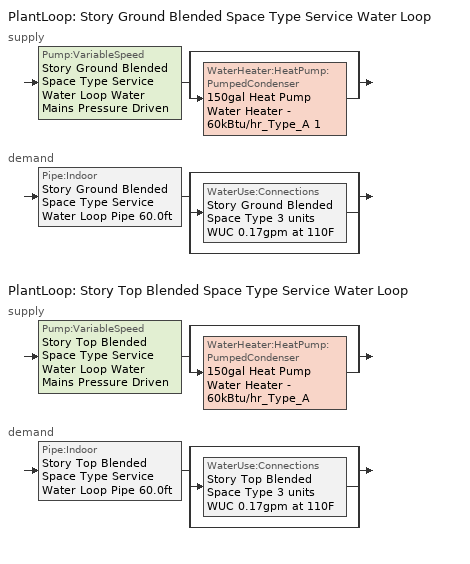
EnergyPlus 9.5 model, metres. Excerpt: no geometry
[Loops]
PlantLoop 'Story Ground Blended Space Type Service Water Loop'
 supply: Pump:VariableSpeed 'Story Ground Blended Space Type Service Water Loop Water Mains Pressure Driven' > split
  | bypass
  | WaterHeater:HeatPump:PumpedCondenser '150gal Heat Pump Water Heater - 60kBtu/hr_Type_A 1'
 demand: Pipe:Indoor 'Story Ground Blended Space Type Service Water Loop Pipe 60.0ft' > split
  | bypass
  | WaterUse:Connections 'Story Ground Blended Space Type 3 units WUC 0.17gpm at 110F'
  | bypass
PlantLoop 'Story Top Blended Space Type Service Water Loop'
 supply: Pump:VariableSpeed 'Story Top Blended Space Type Service Water Loop Water Mains Pressure Driven' > split
  | bypass
  | WaterHeater:HeatPump:PumpedCondenser '150gal Heat Pump Water Heater - 60kBtu/hr_Type_A'
 demand: Pipe:Indoor 'Story Top Blended Space Type Service Water Loop Pipe 60.0ft' > split
  | bypass
  | WaterUse:Connections 'Story Top Blended Space Type 3 units WUC 0.17gpm at 110F'
  | bypass
[Material] Roughness=Smooth; Thickness {m}=0.001143; Conductivity {W/m-K}=386; Density {kg/m3}=8906.27; Specific Heat {J/kg-K}=385.1856; Thermal Absorptance=0.9; Solar Absorptance=0.7; Visible Absorptance=0.7
Copper pipe 0.75in type L; Copper pipe 0.75in type L 1
[Construction]
Uninsulated copper pipe 0.75in type L: Copper pipe 0.75in type L
Uninsulated copper pipe 0.75in type L 1: Copper pipe 0.75in type L 1
[ZoneControl:Thermostat]
Building Story 1 ThermalZone Thermostat: Zone or ZoneList=Building Story 1 ThermalZone; Control Type Schedule=Building Story 1 ThermalZone Thermostat Schedule; Control 1=Story Ground Blended Space Type Thermostat; Temperature Difference Between Cutout And Setpoint {deltaC}=0
[ThermostatSetpoint:DualSetpoint]
Story Ground Blended Space Type Thermostat: Heating Setpoint Temperature Schedule=D_MFm_All_HTemp_Yr 1 adjusted by 1.3 F; Cooling Setpoint Temperature Schedule=D_MFm_All_CTemp_Yr 1 adjusted by 0 F
[ZoneHVAC:UnitHeater]
Building Story 1 ThermalZone Unit Heater: Availability Schedule=Always On Discrete; Supply Air Fan=Building Story 1 ThermalZone UnitHeater Fan; Maximum Supply Air Flow Rate {m3/s}=Autosize; Heating Coil=Building Story 1 ThermalZone UnitHeater Gas Htg Coil; Supply Air Fan Operation During No Heating=No; Maximum Hot Water or Steam Flow Rate {m3/s}=Autosize; Minimum Hot Water or Steam Flow Rate {m3/s}=0; Heating Convergence Tolerance=0.001
[Fan:ConstantVolume]
Building Story 1 ThermalZone UnitHeater Fan: Availability Schedule=Always On Discrete; Fan Total Efficiency=0.5135; Pressure Rise {Pa}=49.8178; Maximum Flow Rate {m3/s}=AutoSize; Motor Efficiency=0.79; Motor In Airstream Fraction=1
[Coil:Heating:Fuel]
Building Story 1 ThermalZone UnitHeater Gas Htg Coil: Availability Schedule=Always On Discrete; Fuel Type=NaturalGas; Burner Efficiency=0.8; Nominal Capacity {W}=AutoSize; Parasitic Electric Load {W}=0; Parasitic Fuel Load {W}=0
[WaterHeater:HeatPump:PumpedCondenser] Dead Band Temperature Difference {deltaC}=2.77778; Condenser Water Flow Rate {m3/s}=Autosize; Evaporator Air Flow Rate {m3/s}=0.0854225; Inlet Air Configuration=ZoneAndOutdoorAir; Inlet Air Zone=Building Story 1 ThermalZone; Minimum Inlet Air Temperature for Compressor Operation {C}=10; Maximum Inlet Air Temperature for Compressor Operation {C}=94; Compressor Location=Zone; Fan Placement=DrawThrough; On Cycle Parasitic Electric Load {W}=0; Off Cycle Parasitic Electric Load {W}=0; Parasitic Heat Rejection Location=Outdoors
Name | Compressor Setpoint Temperature Schedule | Tank | DX Coil | Fan | Inlet Air Mixer Schedule
150gal Heat Pump Water Heater - 60kBtu/hr_Type_A | Story Top Blended Space Type Service Water Loop_WaterHeatPump_setpoint_43C | 150gal Heat Pump Water Heater - 60kBtu/hr Tank | 150gal Heat Pump Water Heater - 60kBtu/hr Coil | 150gal Heat Pump Water Heater - 60kBtu/hr Fan | 150gal Heat Pump Water Heater - 60kBtu/hr_Type_A Air Mixer Schedule
150gal Heat Pump Water Heater - 60kBtu/hr_Type_A 1 | Story Ground Blended Space Type Service Water Loop_WaterHeatPump_setpoint_43C | 150gal Heat Pump Water Heater - 60kBtu/hr Tank 1 | 150gal Heat Pump Water Heater - 60kBtu/hr Coil 1 | 150gal Heat Pump Water Heater - 60kBtu/hr Fan 1 | 150gal Heat Pump Water Heater - 60kBtu/hr_Type_A 1 Air Mixer Schedule
[WaterHeater:Mixed] Tank Volume {m3}=0.511031; Deadband Temperature Difference {deltaC}=3.89; Maximum Temperature Limit {C}=90; Heater Control Type=Cycle; Heater Maximum Capacity {W}=17584.3; Heater Ignition Minimum Flow Rate {m3/s}=0; Heater Ignition Delay {s}=0; Heater Fuel Type=Electricity; Heater Thermal Efficiency=1; Off Cycle Parasitic Fuel Consumption Rate {W}=0; Off Cycle Parasitic Fuel Type=Electricity; Off Cycle Parasitic Heat Fraction to Tank=0.8; On Cycle Parasitic Fuel Consumption Rate {W}=0; On Cycle Parasitic Fuel Type=Electricity; On Cycle Parasitic Heat Fraction to Tank=0; Ambient Temperature Indicator=Zone; Ambient Temperature Zone=Building Story 1 ThermalZone; Off Cycle Loss Coefficient to Ambient Temperature {W/K}=6; Off Cycle Loss Fraction to Zone=1; On Cycle Loss Coefficient to Ambient Temperature {W/K}=6; On Cycle Loss Fraction to Zone=1; Use Side Effectiveness=1; Source Side Effectiveness=1; Use Side Design Flow Rate {m3/s}=Autosize; Source Side Design Flow Rate {m3/s}=Autosize; Indirect Water Heating Recovery Time {hr}=1.5; Source Side Flow Control Mode=IndirectHeatPrimarySetpoint
Name | Setpoint Temperature Schedule
150gal Heat Pump Water Heater - 60kBtu/hr Tank | Story Top Blended Space Type Service Water Loop_WaterHeaterMixed_setpoint_39C
150gal Heat Pump Water Heater - 60kBtu/hr Tank 1 | Story Ground Blended Space Type Service Water Loop_WaterHeaterMixed_setpoint_39C
[Coil:WaterHeating:AirToWaterHeatPump:Pumped] Rated Heating Capacity {W}=17584.3; Rated COP {W/W}=2.8; Rated Sensible Heat Ratio=0.88; Rated Evaporator Inlet Air Dry-Bulb Temperature {C}=19.7222; Rated Evaporator Inlet Air Wet-Bulb Temperature {C}=13.57; Rated Condenser Inlet Water Temperature {C}=55.72; Rated Evaporator Air Flow Rate {m3/s}=Autosize; Rated Condenser Water Flow Rate {m3/s}=Autosize; Evaporator Fan Power Included in Rated COP=Yes; Condenser Pump Power Included in Rated COP=No; Condenser Pump Heat Included in Rated Heating Capacity and Rated COP=No; Condenser Water Pump Power {W}=150; Fraction of Condenser Pump Heat to Water=0.1; Crankcase Heater Capacity {W}=100; Maximum Ambient Temperature for Crankcase Heater Operation {C}=0; Evaporator Air Temperature Type for Curve Objects=WetBulbTemperature
Name | Heating Capacity Function of Temperature Curve | Heating Capacity Function of Air Flow Fraction Curve | Heating Capacity Function of Water Flow Fraction Curve | Heating COP Function of Temperature Curve | Heating COP Function of Air Flow Fraction Curve | Heating COP Function of Water Flow Fraction Curve | Part Load Fraction Correlation Curve
150gal Heat Pump Water Heater - 60kBtu/hr Coil | HPWH-Cap-fT | Curve Quadratic 6 | Curve Quadratic 7 | HPWH-COP-fT | Curve Quadratic 8 | Curve Quadratic 9 | Curve Quadratic 10
150gal Heat Pump Water Heater - 60kBtu/hr Coil 1 | HPWH-Cap-fT 1 | Curve Quadratic 16 | Curve Quadratic 17 | HPWH-COP-fT 1 | Curve Quadratic 18 | Curve Quadratic 19 | Curve Quadratic 20
[Fan:OnOff] Availability Schedule=Always On Discrete; Fan Total Efficiency=0.663995; Pressure Rise {Pa}=65; Maximum Flow Rate {m3/s}=0.0854225; Motor Efficiency=1; Motor In Airstream Fraction=1
Name | Fan Power Ratio Function of Speed Ratio Curve | Fan Efficiency Ratio Function of Speed Ratio Curve
150gal Heat Pump Water Heater - 60kBtu/hr Fan | Fan On Off Power Curve | Fan On Off Efficiency Curve
150gal Heat Pump Water Heater - 60kBtu/hr Fan 1 | Fan On Off Power Curve 1 | Fan On Off Efficiency Curve 1
[Zone equipment]
Building Story 1 ThermalZone: Building Story 1 ThermalZone Unit Heater, 150gal Heat Pump Water Heater - 60kBtu/hr_Type_A, 150gal Heat Pump Water Heater - 60kBtu/hr_Type_A 1
[Sizing:Zone]
Building Story 1 ThermalZone: Zone Cooling Design Supply Air Temperature Input Method=SupplyAirTemperature; Zone Cooling Design Supply Air Temperature {C}=14; Zone Cooling Design Supply Air Temperature Difference {deltaC}=11.11; Zone Heating Design Supply Air Temperature Input Method=SupplyAirTemperature; Zone Heating Design Supply Air Temperature {C}=50; Zone Heating Design Supply Air Temperature Difference {deltaC}=11.11; Zone Cooling Design Supply Air Humidity Ratio {kgWater/kgDryAir}=0.0085; Zone Heating Design Supply Air Humidity Ratio {kgWater/kgDryAir}=0.008; Design Specification Outdoor Air Object=Blended OA; Cooling Design Air Flow Method=DesignDay; Cooling Design Air Flow Rate {m3/s}=0; Cooling Minimum Air Flow per Zone Floor Area {m3/s-m2}=0.000762; Cooling Minimum Air Flow {m3/s}=0; Cooling Minimum Air Flow Fraction=0; Heating Design Air Flow Method=DesignDay; Heating Design Air Flow Rate {m3/s}=0; Heating Maximum Air Flow per Zone Floor Area {m3/s-m2}=0.002032; Heating Maximum Air Flow {m3/s}=0.141576; Heating Maximum Air Flow Fraction=0.3; Account for Dedicated Outdoor Air System=No
[DesignSpecification:OutdoorAir]
Blended OA: Outdoor Air Method=Sum; Outdoor Air Flow per Person {m3/s-person}=0.0118735; Outdoor Air Flow per Zone Floor Area {m3/s-m2}=3.67492e-05; Outdoor Air Flow per Zone {m3/s}=0; Outdoor Air Flow Air Changes per Hour {1/hr}=0
[PlantLoop] Fluid Type=Water; Maximum Loop Temperature {C}=60; Minimum Loop Temperature {C}=10; Maximum Loop Flow Rate {m3/s}=Autosize; Minimum Loop Flow Rate {m3/s}=0; Plant Loop Volume {m3}=Autocalculate; Load Distribution Scheme=Optimal; Plant Loop Demand Calculation Scheme=SingleSetpoint
Name | Plant Equipment Operation Scheme
Story Ground Blended Space Type Service Water Loop | Story Ground Blended Space Type Service Water Loop Operation Schemes
Story Top Blended Space Type Service Water Loop | Story Top Blended Space Type Service Water Loop Operation Schemes
[Sizing:Plant] Loop Type=Heating; Design Loop Exit Temperature {C}=43.3333; Loop Design Temperature Difference {deltaC}=5; Sizing Option=NonCoincident; Zone Timesteps in Averaging Window=1; Coincident Sizing Factor Mode=None
Story Ground Blended Space Type Service Water Loop; Story Top Blended Space Type Service Water Loop
[Pump:VariableSpeed] Design Maximum Flow Rate {m3/s}=Autosize; Design Pump Head {Pa}=0.001; Design Power Consumption {W}=Autosize; Motor Efficiency=0.79; Fraction of Motor Inefficiencies to Fluid Stream=0; Coefficient 1 of the Part Load Performance Curve=0; Coefficient 2 of the Part Load Performance Curve=3.2485; Coefficient 3 of the Part Load Performance Curve=-4.7443; Coefficient 4 of the Part Load Performance Curve=2.5294; Design Minimum Flow Rate {m3/s}=0; Pump Control Type=Intermittent; Skin Loss Radiative Fraction=0.5; Design Power Sizing Method=PowerPerFlowPerPressure; Design Electric Power per Unit Flow Rate {W/(m3/s)}=348701.1; Design Shaft Power per Unit Flow Rate per Unit Head {W/((m3/s)-Pa)}=1.28205; Design Minimum Flow Rate Fraction=0
Story Ground Blended Space Type Service Water Loop Water Mains Pressure Driven; Story Top Blended Space Type Service Water Loop Water Mains Pressure Driven
[SetpointManager:Scheduled] Control Variable=Temperature
Name | Schedule | Setpoint Node or NodeList
Service hot water setpoint manager | Service Water Loop Temp - 110F | Story Ground Blended Space Type Service Water Loop Supply Outlet Node
Service hot water setpoint manager 1 | Service Water Loop Temp - 110F 1 | Story Top Blended Space Type Service Water Loop Supply Outlet Node
[Pipe:Indoor] Environment Type=Schedule; Pipe Inside Diameter {m}=0.019939; Pipe Length {m}=18.288
Name | Construction | Ambient Temperature Schedule | Ambient Air Velocity Schedule
Story Ground Blended Space Type Service Water Loop Pipe 60.0ft | Uninsulated copper pipe 0.75in type L | Story Ground Blended Space Type Service Water Loop Piping Air Temp - 70F | Story Ground Blended Space Type Service Water Loop Piping Air Velocity - 0.67mph
Story Top Blended Space Type Service Water Loop Pipe 60.0ft | Uninsulated copper pipe 0.75in type L 1 | Story Top Blended Space Type Service Water Loop Piping Air Temp - 70F | Story Top Blended Space Type Service Water Loop Piping Air Velocity - 0.67mph
[WaterUse:Connections]
Name | Water Use Equipment 1
Story Ground Blended Space Type 3 units WUC 0.17gpm at 110F | Story Ground Blended Space Type 3 units Service Water Use 0.17gpm at 110F
Story Top Blended Space Type 3 units WUC 0.17gpm at 110F | Story Top Blended Space Type 3 units Service Water Use 0.17gpm at 110F
[WaterUse:Equipment] Peak Flow Rate {m3/s}=2.59237e-05; Flow Rate Fraction Schedule=ApartmentMidRise APT_DHW_SCH; Sensible Fraction Schedule=Fraction Sensible - 0.2; Latent Fraction Schedule=Fraction Latent - 0.05
Name | Target Temperature Schedule
Story Ground Blended Space Type 3 units Service Water Use 0.17gpm at 110F | Mixed Water At Faucet Temp - 110F
Story Top Blended Space Type 3 units Service Water Use 0.17gpm at 110F | Mixed Water At Faucet Temp - 110F 1
[PlantEquipmentOperationSchemes] Control Scheme 1 Schedule=Always On Discrete
Name | Control Scheme 1
Story Ground Blended Space Type Service Water Loop Operation Schemes | Story Ground Blended Space Type Service Water Loop Heating Operation Scheme
Story Top Blended Space Type Service Water Loop Operation Schemes | Story Top Blended Space Type Service Water Loop Heating Operation Scheme
[PlantEquipmentOperation:HeatingLoad] Load Range 1 Lower Limit {W}=0; Load Range 1 Upper Limit {W}=1000000000
Name | Range 1 Equipment List
Story Ground Blended Space Type Service Water Loop Heating Operation Scheme | Story Ground Blended Space Type Service Water Loop Heating Equipment List
Story Top Blended Space Type Service Water Loop Heating Operation Scheme | Story Top Blended Space Type Service Water Loop Heating Equipment List
[PlantEquipmentList]
Story Ground Blended Space Type Service Water Loop Heating Equipment List: 150gal Heat Pump Water Heater - 60kBtu/hr_Type_A 1
Story Top Blended Space Type Service Water Loop Heating Equipment List: 150gal Heat Pump Water Heater - 60kBtu/hr_Type_A
[Schedule:Compact]
Building Story 1 ThermalZone Thermostat Schedule: Through: 12/31, For: AllDays, Until: 24:00, 4
[Schedule:Day:Interval]
D_MFm_All_HTemp_Yr Default 1; D_MFm_All_HTemp_Yr Default|Wkdy|Hol Day 1: No, 24:00, 20.7222
D_MFm_All_HTemp_Yr Summer Design Day 1; D_MFm_All_HTemp_Yr Winter Design Day 1: No, 24:00, 20
D_MFm_All_CTemp_Yr Default 1; D_MFm_All_CTemp_Yr Default|Wkdy|Hol Day 1; D_MFm_All_CTemp_Yr Summer Design Day 1; D_MFm_All_CTemp_Yr Winter Design Day 1: No, 24:00, 25.5556
Schedule Day 10; Schedule Day 22: No, 24:00, 38.5556
ApartmentMidRise APT_DHW_SCH Default; ApartmentMidRise APT_DHW_SCH Summer Design Day; ApartmentMidRise APT_DHW_SCH Winter Design Day: No, 01:00, 0.08, 02:00, 0.04, 04:00, 0.01, 05:00, 0.04, 06:00, 0.27, 07:00, 0.94, 08:00, 1, 09:00, 0.96, 10:00, 0.84, 11:00, 0.76, 12:00, 0.61, 13:00, 0.53, 14:00, 0.47, 15:00, 0.41, 16:00, 0.47, 17:00, 0.55, 18:00, 0.73, 19:00, 0.86, 20:00, 0.82, 21:00, 0.75, 22:00, 0.61, 23:00, 0.53, 24:00, 0.29
Fraction Latent - 0.05 Default: No, 24:00, 0.05
Fraction Sensible - 0.2 Default; Schedule Day 20; Schedule Day 32: No, 24:00, 0.2
Mixed Water At Faucet Temp - 110F Default; Mixed Water At Faucet Temp - 110F Default 1; Schedule Day 21; Schedule Day 7; Service Water Loop Temp - 110F Default; Service Water Loop Temp - 110F Default 1: No, 24:00, 43.3333
Story Ground Blended Space Type Service Water Loop Piping Air Temp - 70F Default; Story Top Blended Space Type Service Water Loop Piping Air Temp - 70F Default: No, 24:00, 21.1111
Story Ground Blended Space Type Service Water Loop Piping Air Velocity - 0.67mph Default; Story Top Blended Space Type Service Water Loop Piping Air Velocity - 0.67mph Default: No, 24:00, 0.3
[Schedule:Week:Daily]
D_MFm_All_HTemp_Yr 1 adjusted by 1.3 F Week Rule - Jan1-Dec31: D_MFm_All_HTemp_Yr Default 1, D_MFm_All_HTemp_Yr Default|Wkdy|Hol Day 1, D_MFm_All_HTemp_Yr Default|Wkdy|Hol Day 1, D_MFm_All_HTemp_Yr Default|Wkdy|Hol Day 1, D_MFm_All_HTemp_Yr Default|Wkdy|Hol Day 1, D_MFm_All_HTemp_Yr Default|Wkdy|Hol Day 1, D_MFm_All_HTemp_Yr Default 1, D_MFm_All_HTemp_Yr Default 1, D_MFm_All_HTemp_Yr Summer Design Day 1, D_MFm_All_HTemp_Yr Winter Design Day 1, D_MFm_All_HTemp_Yr Default 1, D_MFm_All_HTemp_Yr Default 1
D_MFm_All_CTemp_Yr 1 adjusted by 0 F Week Rule - Jan1-Dec31: D_MFm_All_CTemp_Yr Default 1, D_MFm_All_CTemp_Yr Default|Wkdy|Hol Day 1, D_MFm_All_CTemp_Yr Default|Wkdy|Hol Day 1, D_MFm_All_CTemp_Yr Default|Wkdy|Hol Day 1, D_MFm_All_CTemp_Yr Default|Wkdy|Hol Day 1, D_MFm_All_CTemp_Yr Default|Wkdy|Hol Day 1, D_MFm_All_CTemp_Yr Default 1, D_MFm_All_CTemp_Yr Default 1, D_MFm_All_CTemp_Yr Summer Design Day 1, D_MFm_All_CTemp_Yr Winter Design Day 1, D_MFm_All_CTemp_Yr Default 1, D_MFm_All_CTemp_Yr Default 1
Story Top Blended Space Type Service Water Loop_WaterHeaterMixed_setpoint_39C Week Rule - Jan1-Dec31: Schedule Day 10, Schedule Day 10, Schedule Day 10, Schedule Day 10, Schedule Day 10, Schedule Day 10, Schedule Day 10, Schedule Day 10, Schedule Day 10, Schedule Day 10, Schedule Day 10, Schedule Day 10
Story Ground Blended Space Type Service Water Loop_WaterHeaterMixed_setpoint_39C Week Rule - Jan1-Dec31: Schedule Day 22, Schedule Day 22, Schedule Day 22, Schedule Day 22, Schedule Day 22, Schedule Day 22, Schedule Day 22, Schedule Day 22, Schedule Day 22, Schedule Day 22, Schedule Day 22, Schedule Day 22
150gal Heat Pump Water Heater - 60kBtu/hr_Type_A 1 Air Mixer Schedule Week Rule - Jan1-Dec31: Schedule Day 32, Schedule Day 32, Schedule Day 32, Schedule Day 32, Schedule Day 32, Schedule Day 32, Schedule Day 32, Schedule Day 32, Schedule Day 32, Schedule Day 32, Schedule Day 32, Schedule Day 32
150gal Heat Pump Water Heater - 60kBtu/hr_Type_A Air Mixer Schedule Week Rule - Jan1-Dec31: Schedule Day 20, Schedule Day 20, Schedule Day 20, Schedule Day 20, Schedule Day 20, Schedule Day 20, Schedule Day 20, Schedule Day 20, Schedule Day 20, Schedule Day 20, Schedule Day 20, Schedule Day 20
ApartmentMidRise APT_DHW_SCH Week Rule - Jan1-Dec31: ApartmentMidRise APT_DHW_SCH Default, ApartmentMidRise APT_DHW_SCH Default, ApartmentMidRise APT_DHW_SCH Default, ApartmentMidRise APT_DHW_SCH Default, ApartmentMidRise APT_DHW_SCH Default, ApartmentMidRise APT_DHW_SCH Default, ApartmentMidRise APT_DHW_SCH Default, ApartmentMidRise APT_DHW_SCH Default, ApartmentMidRise APT_DHW_SCH Summer Design Day, ApartmentMidRise APT_DHW_SCH Winter Design Day, ApartmentMidRise APT_DHW_SCH Default, ApartmentMidRise APT_DHW_SCH Default
Fraction Latent - 0.05 Week Rule - Jan1-Dec31: Fraction Latent - 0.05 Default, Fraction Latent - 0.05 Default, Fraction Latent - 0.05 Default, Fraction Latent - 0.05 Default, Fraction Latent - 0.05 Default, Fraction Latent - 0.05 Default, Fraction Latent - 0.05 Default, Fraction Latent - 0.05 Default, Fraction Latent - 0.05 Default, Fraction Latent - 0.05 Default, Fraction Latent - 0.05 Default, Fraction Latent - 0.05 Default
Fraction Sensible - 0.2 Week Rule - Jan1-Dec31: Fraction Sensible - 0.2 Default, Fraction Sensible - 0.2 Default, Fraction Sensible - 0.2 Default, Fraction Sensible - 0.2 Default, Fraction Sensible - 0.2 Default, Fraction Sensible - 0.2 Default, Fraction Sensible - 0.2 Default, Fraction Sensible - 0.2 Default, Fraction Sensible - 0.2 Default, Fraction Sensible - 0.2 Default, Fraction Sensible - 0.2 Default, Fraction Sensible - 0.2 Default
Mixed Water At Faucet Temp - 110F Week Rule - Jan1-Dec31: Mixed Water At Faucet Temp - 110F Default, Mixed Water At Faucet Temp - 110F Default, Mixed Water At Faucet Temp - 110F Default, Mixed Water At Faucet Temp - 110F Default, Mixed Water At Faucet Temp - 110F Default, Mixed Water At Faucet Temp - 110F Default, Mixed Water At Faucet Temp - 110F Default, Mixed Water At Faucet Temp - 110F Default, Mixed Water At Faucet Temp - 110F Default, Mixed Water At Faucet Temp - 110F Default, Mixed Water At Faucet Temp - 110F Default, Mixed Water At Faucet Temp - 110F Default
Mixed Water At Faucet Temp - 110F 1 Week Rule - Jan1-Dec31: Mixed Water At Faucet Temp - 110F Default 1, Mixed Water At Faucet Temp - 110F Default 1, Mixed Water At Faucet Temp - 110F Default 1, Mixed Water At Faucet Temp - 110F Default 1, Mixed Water At Faucet Temp - 110F Default 1, Mixed Water At Faucet Temp - 110F Default 1, Mixed Water At Faucet Temp - 110F Default 1, Mixed Water At Faucet Temp - 110F Default 1, Mixed Water At Faucet Temp - 110F Default 1, Mixed Water At Faucet Temp - 110F Default 1, Mixed Water At Faucet Temp - 110F Default 1, Mixed Water At Faucet Temp - 110F Default 1
Service Water Loop Temp - 110F Week Rule - Jan1-Dec31: Service Water Loop Temp - 110F Default, Service Water Loop Temp - 110F Default, Service Water Loop Temp - 110F Default, Service Water Loop Temp - 110F Default, Service Water Loop Temp - 110F Default, Service Water Loop Temp - 110F Default, Service Water Loop Temp - 110F Default, Service Water Loop Temp - 110F Default, Service Water Loop Temp - 110F Default, Service Water Loop Temp - 110F Default, Service Water Loop Temp - 110F Default, Service Water Loop Temp - 110F Default
Service Water Loop Temp - 110F 1 Week Rule - Jan1-Dec31: Service Water Loop Temp - 110F Default 1, Service Water Loop Temp - 110F Default 1, Service Water Loop Temp - 110F Default 1, Service Water Loop Temp - 110F Default 1, Service Water Loop Temp - 110F Default 1, Service Water Loop Temp - 110F Default 1, Service Water Loop Temp - 110F Default 1, Service Water Loop Temp - 110F Default 1, Service Water Loop Temp - 110F Default 1, Service Water Loop Temp - 110F Default 1, Service Water Loop Temp - 110F Default 1, Service Water Loop Temp - 110F Default 1
Story Ground Blended Space Type Service Water Loop Piping Air Temp - 70F Week Rule - Jan1-Dec31: Story Ground Blended Space Type Service Water Loop Piping Air Temp - 70F Default, Story Ground Blended Space Type Service Water Loop Piping Air Temp - 70F Default, Story Ground Blended Space Type Service Water Loop Piping Air Temp - 70F Default, Story Ground Blended Space Type Service Water Loop Piping Air Temp - 70F Default, Story Ground Blended Space Type Service Water Loop Piping Air Temp - 70F Default, Story Ground Blended Space Type Service Water Loop Piping Air Temp - 70F Default, Story Ground Blended Space Type Service Water Loop Piping Air Temp - 70F Default, Story Ground Blended Space Type Service Water Loop Piping Air Temp - 70F Default, Story Ground Blended Space Type Service Water Loop Piping Air Temp - 70F Default, Story Ground Blended Space Type Service Water Loop Piping Air Temp - 70F Default, Story Ground Blended Space Type Service Water Loop Piping Air Temp - 70F Default, Story Ground Blended Space Type Service Water Loop Piping Air Temp - 70F Default
Story Ground Blended Space Type Service Water Loop Piping Air Velocity - 0.67mph Week Rule - Jan1-Dec31: Story Ground Blended Space Type Service Water Loop Piping Air Velocity - 0.67mph Default, Story Ground Blended Space Type Service Water Loop Piping Air Velocity - 0.67mph Default, Story Ground Blended Space Type Service Water Loop Piping Air Velocity - 0.67mph Default, Story Ground Blended Space Type Service Water Loop Piping Air Velocity - 0.67mph Default, Story Ground Blended Space Type Service Water Loop Piping Air Velocity - 0.67mph Default, Story Ground Blended Space Type Service Water Loop Piping Air Velocity - 0.67mph Default, Story Ground Blended Space Type Service Water Loop Piping Air Velocity - 0.67mph Default, Story Ground Blended Space Type Service Water Loop Piping Air Velocity - 0.67mph Default, Story Ground Blended Space Type Service Water Loop Piping Air Velocity - 0.67mph Default, Story Ground Blended Space Type Service Water Loop Piping Air Velocity - 0.67mph Default, Story Ground Blended Space Type Service Water Loop Piping Air Velocity - 0.67mph Default, Story Ground Blended Space Type Service Water Loop Piping Air Velocity - 0.67mph Default
Story Ground Blended Space Type Service Water Loop_WaterHeatPump_setpoint_43C Week Rule - Jan1-Dec31: Schedule Day 21, Schedule Day 21, Schedule Day 21, Schedule Day 21, Schedule Day 21, Schedule Day 21, Schedule Day 21, Schedule Day 21, Schedule Day 21, Schedule Day 21, Schedule Day 21, Schedule Day 21
Story Top Blended Space Type Service Water Loop Piping Air Temp - 70F Week Rule - Jan1-Dec31: Story Top Blended Space Type Service Water Loop Piping Air Temp - 70F Default, Story Top Blended Space Type Service Water Loop Piping Air Temp - 70F Default, Story Top Blended Space Type Service Water Loop Piping Air Temp - 70F Default, Story Top Blended Space Type Service Water Loop Piping Air Temp - 70F Default, Story Top Blended Space Type Service Water Loop Piping Air Temp - 70F Default, Story Top Blended Space Type Service Water Loop Piping Air Temp - 70F Default, Story Top Blended Space Type Service Water Loop Piping Air Temp - 70F Default, Story Top Blended Space Type Service Water Loop Piping Air Temp - 70F Default, Story Top Blended Space Type Service Water Loop Piping Air Temp - 70F Default, Story Top Blended Space Type Service Water Loop Piping Air Temp - 70F Default, Story Top Blended Space Type Service Water Loop Piping Air Temp - 70F Default, Story Top Blended Space Type Service Water Loop Piping Air Temp - 70F Default
Story Top Blended Space Type Service Water Loop Piping Air Velocity - 0.67mph Week Rule - Jan1-Dec31: Story Top Blended Space Type Service Water Loop Piping Air Velocity - 0.67mph Default, Story Top Blended Space Type Service Water Loop Piping Air Velocity - 0.67mph Default, Story Top Blended Space Type Service Water Loop Piping Air Velocity - 0.67mph Default, Story Top Blended Space Type Service Water Loop Piping Air Velocity - 0.67mph Default, Story Top Blended Space Type Service Water Loop Piping Air Velocity - 0.67mph Default, Story Top Blended Space Type Service Water Loop Piping Air Velocity - 0.67mph Default, Story Top Blended Space Type Service Water Loop Piping Air Velocity - 0.67mph Default, Story Top Blended Space Type Service Water Loop Piping Air Velocity - 0.67mph Default, Story Top Blended Space Type Service Water Loop Piping Air Velocity - 0.67mph Default, Story Top Blended Space Type Service Water Loop Piping Air Velocity - 0.67mph Default, Story Top Blended Space Type Service Water Loop Piping Air Velocity - 0.67mph Default, Story Top Blended Space Type Service Water Loop Piping Air Velocity - 0.67mph Default
Story Top Blended Space Type Service Water Loop_WaterHeatPump_setpoint_43C Week Rule - Jan1-Dec31: Schedule Day 7, Schedule Day 7, Schedule Day 7, Schedule Day 7, Schedule Day 7, Schedule Day 7, Schedule Day 7, Schedule Day 7, Schedule Day 7, Schedule Day 7, Schedule Day 7, Schedule Day 7
[Schedule:Year]
D_MFm_All_HTemp_Yr 1 adjusted by 1.3 F: D_MFm_All_HTemp_Yr 1 adjusted by 1.3 F Week Rule - Jan1-Dec31, 1, 1, 12, 31
D_MFm_All_CTemp_Yr 1 adjusted by 0 F: D_MFm_All_CTemp_Yr 1 adjusted by 0 F Week Rule - Jan1-Dec31, 1, 1, 12, 31
Story Top Blended Space Type Service Water Loop_WaterHeaterMixed_setpoint_39C: Story Top Blended Space Type Service Water Loop_WaterHeaterMixed_setpoint_39C Week Rule - Jan1-Dec31, 1, 1, 12, 31
Story Ground Blended Space Type Service Water Loop_WaterHeaterMixed_setpoint_39C: Story Ground Blended Space Type Service Water Loop_WaterHeaterMixed_setpoint_39C Week Rule - Jan1-Dec31, 1, 1, 12, 31
150gal Heat Pump Water Heater - 60kBtu/hr_Type_A 1 Air Mixer Schedule: 150gal Heat Pump Water Heater - 60kBtu/hr_Type_A 1 Air Mixer Schedule Week Rule - Jan1-Dec31, 1, 1, 12, 31
150gal Heat Pump Water Heater - 60kBtu/hr_Type_A Air Mixer Schedule: 150gal Heat Pump Water Heater - 60kBtu/hr_Type_A Air Mixer Schedule Week Rule - Jan1-Dec31, 1, 1, 12, 31
ApartmentMidRise APT_DHW_SCH: ApartmentMidRise APT_DHW_SCH Week Rule - Jan1-Dec31, 1, 1, 12, 31
Fraction Latent - 0.05: Fraction Latent - 0.05 Week Rule - Jan1-Dec31, 1, 1, 12, 31
Fraction Sensible - 0.2: Fraction Sensible - 0.2 Week Rule - Jan1-Dec31, 1, 1, 12, 31
Mixed Water At Faucet Temp - 110F: Mixed Water At Faucet Temp - 110F Week Rule - Jan1-Dec31, 1, 1, 12, 31
Mixed Water At Faucet Temp - 110F 1: Mixed Water At Faucet Temp - 110F 1 Week Rule - Jan1-Dec31, 1, 1, 12, 31
Service Water Loop Temp - 110F: Service Water Loop Temp - 110F Week Rule - Jan1-Dec31, 1, 1, 12, 31
Service Water Loop Temp - 110F 1: Service Water Loop Temp - 110F 1 Week Rule - Jan1-Dec31, 1, 1, 12, 31
Story Ground Blended Space Type Service Water Loop Piping Air Temp - 70F: Story Ground Blended Space Type Service Water Loop Piping Air Temp - 70F Week Rule - Jan1-Dec31, 1, 1, 12, 31
Story Ground Blended Space Type Service Water Loop Piping Air Velocity - 0.67mph: Story Ground Blended Space Type Service Water Loop Piping Air Velocity - 0.67mph Week Rule - Jan1-Dec31, 1, 1, 12, 31
Story Ground Blended Space Type Service Water Loop_WaterHeatPump_setpoint_43C: Story Ground Blended Space Type Service Water Loop_WaterHeatPump_setpoint_43C Week Rule - Jan1-Dec31, 1, 1, 12, 31
Story Top Blended Space Type Service Water Loop Piping Air Temp - 70F: Story Top Blended Space Type Service Water Loop Piping Air Temp - 70F Week Rule - Jan1-Dec31, 1, 1, 12, 31
Story Top Blended Space Type Service Water Loop Piping Air Velocity - 0.67mph: Story Top Blended Space Type Service Water Loop Piping Air Velocity - 0.67mph Week Rule - Jan1-Dec31, 1, 1, 12, 31
Story Top Blended Space Type Service Water Loop_WaterHeatPump_setpoint_43C: Story Top Blended Space Type Service Water Loop_WaterHeatPump_setpoint_43C Week Rule - Jan1-Dec31, 1, 1, 12, 31
[Schedule:Constant]
Always On Discrete: OnOff, 1
[Curve:Biquadratic] Minimum Value of x=0; Maximum Value of x=40; Minimum Value of y=20; Maximum Value of y=90
Name | Coefficient1 Constant | Coefficient2 x | Coefficient3 x**2 | Coefficient4 y | Coefficient5 y**2 | Coefficient6 x*y
HPWH-Cap-fT; HPWH-Cap-fT 1 | 0.706 | 0.0395 | 0.000143 | 0.00277 | -0.000107 | -0.000249
HPWH-COP-fT; HPWH-COP-fT 1 | 1.23 | 0.0555 | 0.000114 | -0.0113 | -3.57e-06 | -0.000723
[Curve:Quadratic] Coefficient3 x**2=0; Minimum Value of x=0; Maximum Value of x=1
Name | Coefficient1 Constant | Coefficient2 x
Curve Quadratic 6; Curve Quadratic 7; Curve Quadratic 8; Curve Quadratic 9; Curve Quadratic 16; Curve Quadratic 17; Curve Quadratic 18; Curve Quadratic 19 | 1 | 0
Curve Quadratic 10; Curve Quadratic 20 | 0.75 | 0.25
[Curve:Exponent] Coefficient1 Constant=1; Coefficient2 Constant=0; Coefficient3 Constant=0; Minimum Value of x=0; Maximum Value of x=1
Fan On Off Power Curve; Fan On Off Power Curve 1
[Curve:Cubic] Coefficient1 Constant=1; Coefficient2 x=0; Coefficient3 x**2=0; Coefficient4 x**3=0; Minimum Value of x=0; Maximum Value of x=1
Fan On Off Efficiency Curve; Fan On Off Efficiency Curve 1
